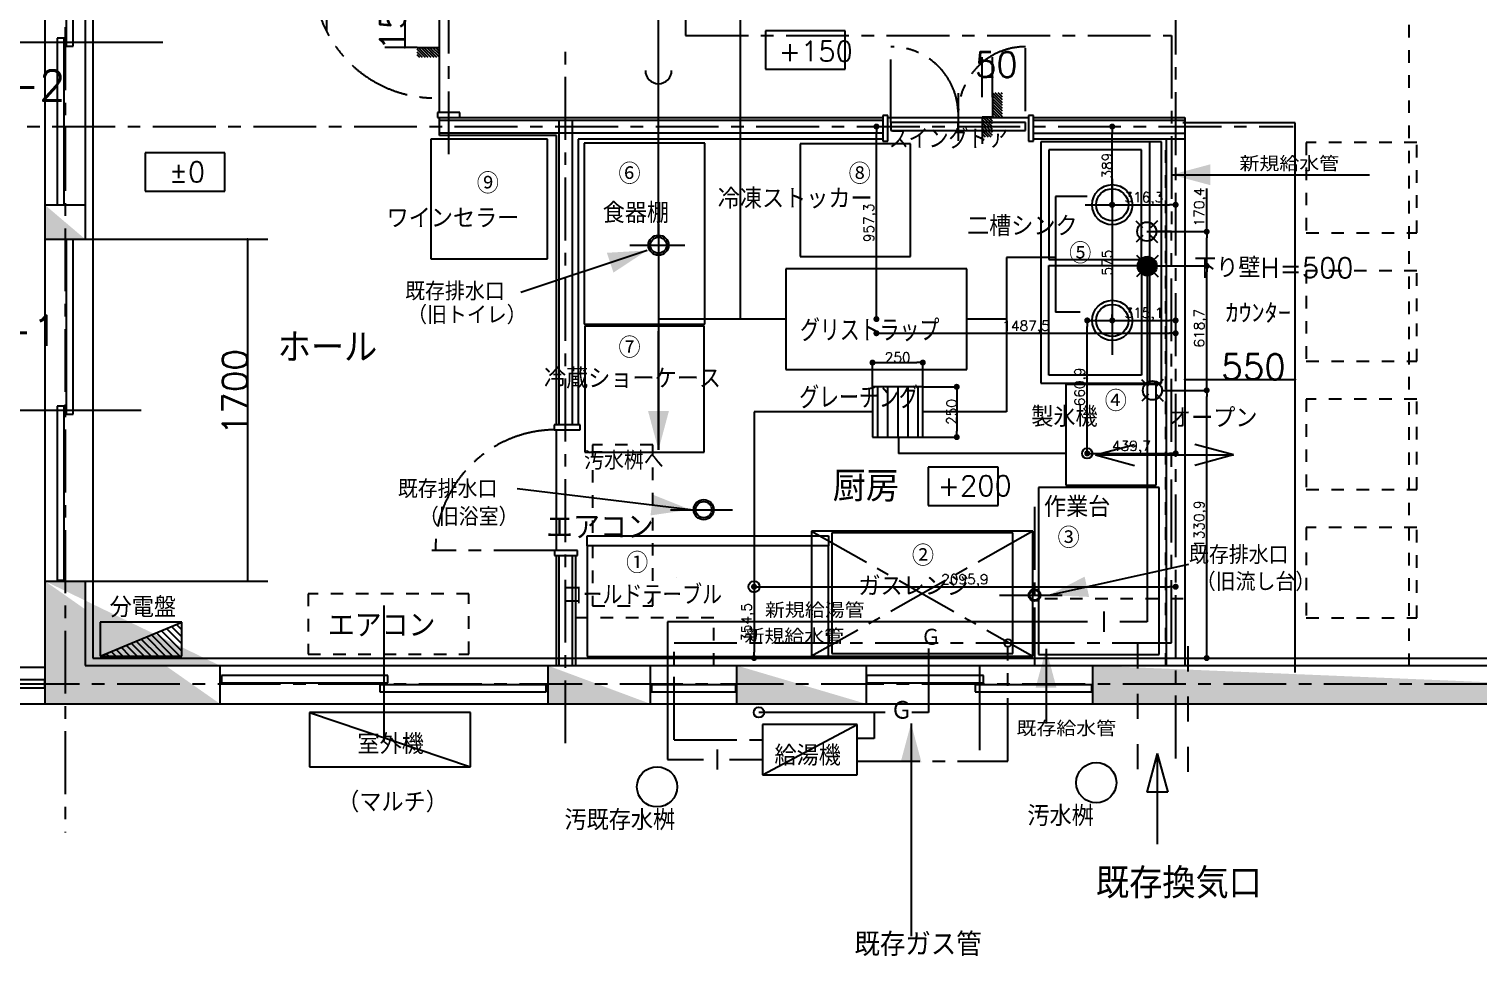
# Model space of a CAD drawing. Extents: x 0 to 28347, y -7436 to 30476.
# Drawn here: x 7279 to 14483, y 5543 to 10152 of the extents above; entities that cross this region are included whole.
import ezdxf

# ---------------------------------------------------------------- set-up
doc = ezdxf.new("R2010")
doc.units = 0
doc.header["$LTSCALE"] = 50
doc.header["$MEASUREMENT"] = 0
for name, pattern in [('CENTER1', [10, 6.25, -1.25, 1.25, -1.25]), ('DASHED1', [2.5, 1.25, -1.25]), ('DASHED2', [5, 2.5, -2.5])]:
    doc.linetypes.add(name, pattern=pattern)
doc.layers.get('0').update_dxf_attribs({"linetype": 'CONTINUOUS'})
doc.layers.get('Defpoints').update_dxf_attribs({"linetype": 'CONTINUOUS'})
doc.layers.add('_0-0_0', color=7, linetype='CONTINUOUS')
doc.layers.add('_0-1_1', color=7, linetype='CONTINUOUS')
doc.styles.get("Standard").update_dxf_attribs({"font": 'txt', "bigfont": 'bigfont.shx'})
doc.dimstyles.new('onnjuku', dxfattribs={"dimtxt": 50, "dimasz": 30, "dimexe": 1.25, "dimexo": 0.625, "dimtad": 1, "dimdec": 1, "dimtxsty": 'Standard', "dimblk": 'DOT', "dimcen": 2.5, "dimadec": 0, "dimazin": 0, "dimtfac": 1, "dimtdec": 1, "dimtmove": 0, "dimatfit": 3, "dimfxl": 300, "dimfxlon": 1, "dimarcsym": 0})

# ---------------------------------------------------------------- blocks, each defined once
blk = doc.blocks.new('_Dot')
at = {"color": 0, "linetype": 'ByBlock', "lineweight": -2}
blk.add_line((-0.5, 0), (-1, 0), dxfattribs=at)
at = {"color": 0, "linetype": 'ByBlock', "const_width": 0.5}
blk.add_lwpolyline([(-0.25, 0, 1), (0.25, 0, 1)], format="xyb", close=True, dxfattribs=at)
blk = doc.blocks.new('*D86')
at = {"color": 0, "linetype": 'Continuous', "lineweight": -2, "transparency": 16777216}
for p, q in [((12664.9, 9667.3), (12666.2, 9667.3)), ((12664.9, 9308.3), (12664.9, 9637.3)), ((12664.9, 9278.3), (12666.2, 9278.3))]:
    blk.add_line(p, q, dxfattribs=at)
at = {"layer": 'Defpoints', "color": 0, "linetype": 'Continuous', "transparency": 16777216}
for p in [(12664.9, 9667.3), (12664.9, 9667.3), (12664.9, 9278.3)]:
    blk.add_point(p, dxfattribs=at)
at = {"color": 0, "linetype": 'Continuous', "lineweight": -2, "transparency": 16777216, "xscale": 30, "yscale": 30, "zscale": 30}
for p, rotation in [((12664.9, 9667.3), 90), ((12664.9, 9278.3), 270)]:
    blk.add_blockref('_Dot', p, dxfattribs=dict(at, rotation=rotation))
at = {"color": 0, "linetype": 'Continuous', "transparency": 16777216, "insert": (12639.3, 9472.8), "char_height": 50, "attachment_point": 5, "rotation": 90}
blk.add_mtext('389', dxfattribs=at)
blk = doc.blocks.new('*D87')
at = {"color": 0, "linetype": 'Continuous', "lineweight": -2, "transparency": 16777216}
for p, q in [((12663.7, 9278.3), (12663.7, 9279.6)), ((12693.7, 9278.3), (12950, 9278.3)), ((12980, 9278.3), (12980, 9279.6))]:
    blk.add_line(p, q, dxfattribs=at)
at = {"layer": 'Defpoints', "color": 0, "linetype": 'Continuous', "transparency": 16777216}
for p in [(12663.7, 9278.3), (12980, 9278.3), (12980, 9278.3)]:
    blk.add_point(p, dxfattribs=at)
at = {"color": 0, "linetype": 'Continuous', "lineweight": -2, "transparency": 16777216, "xscale": 30, "yscale": 30, "zscale": 30, "rotation": 180}
blk.add_blockref('_Dot', (12663.7, 9278.3), dxfattribs=at)
at = {"color": 0, "linetype": 'Continuous', "lineweight": -2, "transparency": 16777216, "xscale": 30, "yscale": 30, "zscale": 30}
blk.add_blockref('_Dot', (12980, 9278.3), dxfattribs=at)
at = {"color": 0, "linetype": 'Continuous', "transparency": 16777216, "insert": (12821.9, 9308.1), "char_height": 50, "attachment_point": 5}
blk.add_mtext('316,3', dxfattribs=at)
blk = doc.blocks.new('*D88')
at = {"color": 0, "linetype": 'Continuous', "lineweight": -2, "transparency": 16777216}
for p, q in [((12664.9, 8703.3), (12664.9, 8704.6)), ((12694.9, 8703.3), (12950, 8703.3)), ((12980, 8703.3), (12980, 8704.6))]:
    blk.add_line(p, q, dxfattribs=at)
at = {"layer": 'Defpoints', "color": 0, "linetype": 'Continuous', "transparency": 16777216}
for p in [(12664.9, 8703.3), (12980, 8703.3), (12980, 8703.3)]:
    blk.add_point(p, dxfattribs=at)
at = {"color": 0, "linetype": 'Continuous', "lineweight": -2, "transparency": 16777216, "xscale": 30, "yscale": 30, "zscale": 30, "rotation": 180}
blk.add_blockref('_Dot', (12664.9, 8703.3), dxfattribs=at)
at = {"color": 0, "linetype": 'Continuous', "lineweight": -2, "transparency": 16777216, "xscale": 30, "yscale": 30, "zscale": 30}
blk.add_blockref('_Dot', (12980, 8703.3), dxfattribs=at)
at = {"color": 0, "linetype": 'Continuous', "transparency": 16777216, "insert": (12822.5, 8733.1), "char_height": 50, "attachment_point": 5}
blk.add_mtext('315,1', dxfattribs=at)
blk = doc.blocks.new('*D89')
at = {"color": 0, "linetype": 'Continuous', "lineweight": -2, "transparency": 16777216}
for p, q in [((12664.9, 9278.3), (12663.7, 9278.3)), ((12664.9, 9248.3), (12664.9, 8733.3)), ((12664.9, 8703.3), (12666.2, 8703.3))]:
    blk.add_line(p, q, dxfattribs=at)
at = {"layer": 'Defpoints', "color": 0, "linetype": 'Continuous', "transparency": 16777216}
for p in [(12664.9, 9278.3), (12664.8, 8703.3), (12664.9, 8703.3)]:
    blk.add_point(p, dxfattribs=at)
at = {"color": 0, "linetype": 'Continuous', "lineweight": -2, "transparency": 16777216, "xscale": 30, "yscale": 30, "zscale": 30}
for p, rotation in [((12664.9, 9278.3), 90), ((12664.9, 8703.3), 270)]:
    blk.add_blockref('_Dot', p, dxfattribs=dict(at, rotation=rotation))
at = {"color": 0, "linetype": 'Continuous', "transparency": 16777216, "insert": (12639.3, 8990.8), "char_height": 50, "attachment_point": 5, "rotation": 90}
blk.add_mtext('575', dxfattribs=at)
blk = doc.blocks.new('*D90')
at = {"color": 0, "linetype": 'Continuous', "lineweight": -2, "transparency": 16777216}
for p, q in [((12540.4, 8042.4), (12540.4, 8043.6)), ((12570.4, 8042.4), (12950, 8042.4)), ((12980, 8042.4), (12980, 8043.6))]:
    blk.add_line(p, q, dxfattribs=at)
at = {"layer": 'Defpoints', "color": 0, "linetype": 'Continuous', "transparency": 16777216}
for p in [(12540.4, 8042.4), (12980, 8042.4), (12980, 8042.4)]:
    blk.add_point(p, dxfattribs=at)
at = {"color": 0, "linetype": 'Continuous', "lineweight": -2, "transparency": 16777216, "xscale": 30, "yscale": 30, "zscale": 30, "rotation": 180}
blk.add_blockref('_Dot', (12540.4, 8042.4), dxfattribs=at)
at = {"color": 0, "linetype": 'Continuous', "lineweight": -2, "transparency": 16777216, "xscale": 30, "yscale": 30, "zscale": 30}
blk.add_blockref('_Dot', (12980, 8042.4), dxfattribs=at)
at = {"color": 0, "linetype": 'Continuous', "transparency": 16777216, "insert": (12760.2, 8072.2), "char_height": 50, "attachment_point": 5}
blk.add_mtext('439,7', dxfattribs=at)
blk = doc.blocks.new('*D91')
at = {"color": 0, "linetype": 'Continuous', "lineweight": -2, "transparency": 16777216}
for p, q in [((12540.4, 8703.3), (12541.6, 8703.3)), ((12540.4, 8072.4), (12540.4, 8673.3)), ((12540.4, 8042.4), (12541.6, 8042.4))]:
    blk.add_line(p, q, dxfattribs=at)
at = {"layer": 'Defpoints', "color": 0, "linetype": 'Continuous', "transparency": 16777216}
for p in [(12540.4, 8703.3), (12540.4, 8703.3), (12540.4, 8042.4)]:
    blk.add_point(p, dxfattribs=at)
at = {"color": 0, "linetype": 'Continuous', "lineweight": -2, "transparency": 16777216, "xscale": 30, "yscale": 30, "zscale": 30}
for p, rotation in [((12540.4, 8703.3), 90), ((12540.4, 8042.4), 270)]:
    blk.add_blockref('_Dot', p, dxfattribs=dict(at, rotation=rotation))
at = {"color": 0, "linetype": 'Continuous', "transparency": 16777216, "insert": (12510.6, 8372.9), "char_height": 50, "attachment_point": 5, "rotation": 90}
blk.add_mtext('660,9', dxfattribs=at)
blk = doc.blocks.new('*D92')
at = {"color": 0, "linetype": 'Continuous', "lineweight": -2, "transparency": 16777216}
for p, q in [((11473, 8373.9), (11473, 8494.9)), ((11503, 8493.7), (11693, 8493.7)), ((11723, 8373.9), (11723, 8494.9))]:
    blk.add_line(p, q, dxfattribs=at)
at = {"layer": 'Defpoints', "color": 0, "linetype": 'Continuous', "transparency": 16777216}
for p in [(11723, 8493.7), (11473, 8373.3), (11723, 8373.3)]:
    blk.add_point(p, dxfattribs=at)
at = {"color": 0, "linetype": 'Continuous', "lineweight": -2, "transparency": 16777216, "xscale": 30, "yscale": 30, "zscale": 30, "rotation": 180}
blk.add_blockref('_Dot', (11473, 8493.7), dxfattribs=at)
at = {"color": 0, "linetype": 'Continuous', "lineweight": -2, "transparency": 16777216, "xscale": 30, "yscale": 30, "zscale": 30}
blk.add_blockref('_Dot', (11723, 8493.7), dxfattribs=at)
at = {"color": 0, "linetype": 'Continuous', "transparency": 16777216, "insert": (11598, 8519.3), "char_height": 50, "attachment_point": 5}
blk.add_mtext('250', dxfattribs=at)
blk = doc.blocks.new('*D93')
at = {"color": 0, "linetype": 'Continuous', "lineweight": -2, "transparency": 16777216}
for p, q in [((11723.6, 8373.3), (11892.9, 8373.3)), ((11891.7, 8343.3), (11891.7, 8153.3)), ((11723.6, 8123.3), (11892.9, 8123.3))]:
    blk.add_line(p, q, dxfattribs=at)
at = {"layer": 'Defpoints', "color": 0, "linetype": 'Continuous', "transparency": 16777216}
for p in [(11723, 8373.3), (11723, 8123.3), (11891.7, 8123.3)]:
    blk.add_point(p, dxfattribs=at)
at = {"color": 0, "linetype": 'Continuous', "lineweight": -2, "transparency": 16777216, "xscale": 30, "yscale": 30, "zscale": 30}
for p, rotation in [((11891.7, 8373.3), 90), ((11891.7, 8123.3), 270)]:
    blk.add_blockref('_Dot', p, dxfattribs=dict(at, rotation=rotation))
at = {"color": 0, "linetype": 'Continuous', "transparency": 16777216, "insert": (11866.1, 8248.3), "char_height": 50, "attachment_point": 5, "rotation": 90}
blk.add_mtext('250', dxfattribs=at)
blk = doc.blocks.new('*D94')
at = {"color": 0, "linetype": 'Continuous', "lineweight": -2, "transparency": 16777216}
for p, q in [((10884.1, 7379.3), (10885.4, 7379.3)), ((10884.1, 7349.3), (10884.1, 7054.8)), ((10884.1, 7024.8), (10885.4, 7024.8))]:
    blk.add_line(p, q, dxfattribs=at)
at = {"layer": 'Defpoints', "color": 0, "linetype": 'Continuous', "transparency": 16777216}
for p in [(10884.1, 7379.3), (10884.1, 7024.8), (10884.1, 7024.8)]:
    blk.add_point(p, dxfattribs=at)
at = {"color": 0, "linetype": 'Continuous', "lineweight": -2, "transparency": 16777216, "xscale": 30, "yscale": 30, "zscale": 30}
for p, rotation in [((10884.1, 7379.3), 90), ((10884.1, 7024.8), 270)]:
    blk.add_blockref('_Dot', p, dxfattribs=dict(at, rotation=rotation))
at = {"color": 0, "linetype": 'Continuous', "transparency": 16777216, "insert": (10854.3, 7202), "char_height": 50, "attachment_point": 5, "rotation": 90}
blk.add_mtext('354,5', dxfattribs=at)
blk = doc.blocks.new('*D95')
at = {"color": 0, "linetype": 'Continuous', "lineweight": -2, "transparency": 16777216}
for p, q in [((10884.1, 7379.3), (10884.1, 7380.5)), ((10914.1, 7379.3), (12950, 7379.3)), ((12980, 7379.3), (12980, 7380.5))]:
    blk.add_line(p, q, dxfattribs=at)
at = {"layer": 'Defpoints', "color": 0, "linetype": 'Continuous', "transparency": 16777216}
for p in [(10884.1, 7379.3), (12980, 7379.3), (12980, 7379.3)]:
    blk.add_point(p, dxfattribs=at)
at = {"color": 0, "linetype": 'Continuous', "lineweight": -2, "transparency": 16777216, "xscale": 30, "yscale": 30, "zscale": 30, "rotation": 180}
blk.add_blockref('_Dot', (10884.1, 7379.3), dxfattribs=at)
at = {"color": 0, "linetype": 'Continuous', "lineweight": -2, "transparency": 16777216, "xscale": 30, "yscale": 30, "zscale": 30}
blk.add_blockref('_Dot', (12980, 7379.3), dxfattribs=at)
at = {"color": 0, "linetype": 'Continuous', "transparency": 16777216, "insert": (11932.1, 7409), "char_height": 50, "attachment_point": 5}
blk.add_mtext('2095,9', dxfattribs=at)
blk = doc.blocks.new('*D96')
at = {"color": 0, "linetype": 'Continuous', "lineweight": -2, "transparency": 16777216}
for p, q in [((12959.9, 8355.7), (13135.5, 8355.7)), ((13134.3, 7054.8), (13134.3, 8325.7)), ((12980.7, 7024.8), (13135.5, 7024.8))]:
    blk.add_line(p, q, dxfattribs=at)
at = {"layer": 'Defpoints', "color": 0, "linetype": 'Continuous', "transparency": 16777216}
for p in [(12959.3, 8355.7), (13134.3, 8355.7), (12980, 7024.8)]:
    blk.add_point(p, dxfattribs=at)
at = {"color": 0, "linetype": 'Continuous', "lineweight": -2, "transparency": 16777216, "xscale": 30, "yscale": 30, "zscale": 30}
for p, rotation in [((13134.3, 8355.7), 90), ((13134.3, 7024.8), 270)]:
    blk.add_blockref('_Dot', p, dxfattribs=dict(at, rotation=rotation))
at = {"color": 0, "linetype": 'Continuous', "transparency": 16777216, "insert": (13104.5, 7690.3), "char_height": 50, "attachment_point": 5, "rotation": 90}
blk.add_mtext('1330,9', dxfattribs=at)
blk = doc.blocks.new('*D97')
at = {"color": 0, "linetype": 'Continuous', "lineweight": -2, "transparency": 16777216}
for p, q in [((12840.5, 8974.4), (13135.5, 8974.4)), ((13134.3, 8385.7), (13134.3, 8944.4)), ((12959.9, 8355.7), (13135.5, 8355.7))]:
    blk.add_line(p, q, dxfattribs=at)
at = {"layer": 'Defpoints', "color": 0, "linetype": 'Continuous', "transparency": 16777216}
for p in [(12839.9, 8974.4), (13134.3, 8974.4), (12959.3, 8355.7)]:
    blk.add_point(p, dxfattribs=at)
at = {"color": 0, "linetype": 'Continuous', "lineweight": -2, "transparency": 16777216, "xscale": 30, "yscale": 30, "zscale": 30}
for p, rotation in [((13134.3, 8974.4), 90), ((13134.3, 8355.7), 270)]:
    blk.add_blockref('_Dot', p, dxfattribs=dict(at, rotation=rotation))
at = {"color": 0, "linetype": 'Continuous', "transparency": 16777216, "insert": (13104.5, 8665), "char_height": 50, "attachment_point": 5, "rotation": 90}
blk.add_mtext('618,7', dxfattribs=at)
blk = doc.blocks.new('*D98')
at = {"color": 0, "linetype": 'Continuous', "lineweight": -2, "transparency": 16777216}
for p, q in [((13134.3, 9144.8), (13134.3, 9359.4)), ((12836.9, 9144.8), (13135.5, 9144.8)), ((13134.3, 9004.4), (13134.3, 9114.8)), ((12840.5, 8974.4), (13135.5, 8974.4))]:
    blk.add_line(p, q, dxfattribs=at)
at = {"layer": 'Defpoints', "color": 0, "linetype": 'Continuous', "transparency": 16777216}
for p in [(12836.3, 9144.8), (13134.3, 9144.8), (12839.9, 8974.4)]:
    blk.add_point(p, dxfattribs=at)
at = {"color": 0, "linetype": 'Continuous', "lineweight": -2, "transparency": 16777216, "xscale": 30, "yscale": 30, "zscale": 30}
for p, rotation in [((13134.3, 9144.8), 90), ((13134.3, 8974.4), 270)]:
    blk.add_blockref('_Dot', p, dxfattribs=dict(at, rotation=rotation))
at = {"color": 0, "linetype": 'Continuous', "transparency": 16777216, "insert": (13104.5, 9267.1), "char_height": 50, "attachment_point": 5, "rotation": 90}
blk.add_mtext('170,4', dxfattribs=at)
blk = doc.blocks.new('*D100')
at = {"color": 0, "linetype": 'Continuous', "lineweight": -2, "transparency": 16777216}
for p, q in [((11492.5, 9667.3), (11493.8, 9667.3)), ((11492.5, 8740), (11492.5, 9637.3)), ((11492.5, 8710), (11493.8, 8710))]:
    blk.add_line(p, q, dxfattribs=at)
at = {"layer": 'Defpoints', "color": 0, "linetype": 'Continuous', "transparency": 16777216}
for p in [(11492.5, 9667.3), (11492.5, 9667.3), (11492.5, 8710)]:
    blk.add_point(p, dxfattribs=at)
at = {"color": 0, "linetype": 'Continuous', "lineweight": -2, "transparency": 16777216, "xscale": 30, "yscale": 30, "zscale": 30}
for p, rotation in [((11492.5, 9667.3), 90), ((11492.5, 8710), 270)]:
    blk.add_blockref('_Dot', p, dxfattribs=dict(at, rotation=rotation))
at = {"color": 0, "linetype": 'Continuous', "transparency": 16777216, "insert": (11462.7, 9188.6), "char_height": 50, "attachment_point": 5, "rotation": 90}
blk.add_mtext('957,3', dxfattribs=at)
blk = doc.blocks.new('*D101')
at = {"color": 0, "linetype": 'Continuous', "lineweight": -2, "transparency": 16777216}
for p, q in [((11492.5, 8639.5), (11492.5, 8641)), ((11522.5, 8639.7), (12950, 8639.7)), ((12980, 8639.7), (12980, 8641))]:
    blk.add_line(p, q, dxfattribs=at)
at = {"layer": 'Defpoints', "color": 0, "linetype": 'Continuous', "transparency": 16777216}
for p in [(11492.5, 8638.8), (12980, 8639.7), (12980, 8639.7)]:
    blk.add_point(p, dxfattribs=at)
at = {"color": 0, "linetype": 'Continuous', "lineweight": -2, "transparency": 16777216, "xscale": 30, "yscale": 30, "zscale": 30, "rotation": 180}
blk.add_blockref('_Dot', (11492.5, 8639.7), dxfattribs=at)
at = {"color": 0, "linetype": 'Continuous', "lineweight": -2, "transparency": 16777216, "xscale": 30, "yscale": 30, "zscale": 30}
blk.add_blockref('_Dot', (12980, 8639.7), dxfattribs=at)
at = {"color": 0, "linetype": 'Continuous', "transparency": 16777216, "insert": (12236.3, 8669.5), "char_height": 50, "attachment_point": 5}
blk.add_mtext('1487,5', dxfattribs=at)

msp = doc.modelspace()

# ---------------------------------------------------------------- linework, layer by layer
at = {"layer": '_0-0_0', "color": 9, "linetype": 'DASHED1'}
for p, q in [((14138.92, 11297.3), (14138.92, 6987.3)), ((12931.03, 6987.3), (12931.03, 9604.8)), ((14179.38, 9588.18), (13629.38, 9588.18)), ((13629.38, 9588.18), (13629.38, 9138.18)), ((14179.38, 9138.18), (14179.38, 9588.18)), ((13629.38, 9138.18), (14179.38, 9138.18)), ((14179.38, 8950.18), (13629.38, 8950.18)), ((13629.38, 8950.18), (13629.38, 8500.18)), ((14179.38, 8500.18), (14179.38, 8950.18)), ((13629.38, 8500.18), (14179.38, 8500.18)), ((14179.38, 8312.19), (13629.38, 8312.19)), ((13629.38, 8312.19), (13629.38, 7862.19)), ((14179.38, 7862.19), (14179.38, 8312.19)), ((13629.38, 7862.19), (14179.38, 7862.19)), ((14179.38, 7674.19), (13629.38, 7674.19)), ((13629.38, 7674.19), (13629.38, 7224.19)), ((14179.38, 7224.19), (14179.38, 7674.19)), ((13017.61, 7319.59), (12330.22, 7319.59)), ((10683.91, 7224.8), (9996.53, 7224.8)), ((10683.91, 6987.3), (10683.91, 7224.8)), ((13629.38, 7224.19), (14179.38, 7224.19))]:
    msp.add_line(p, q, dxfattribs=at)
at = {"layer": '_0-0_0', "color": 9, "linetype": 'Continuous'}
for p, q in [((10817.24, 8709.95), (10817.24, 10946.8)), ((9320.05, 9737.3), (9320.05, 10437.3)), ((10409.01, 9127.3), (10409.01, 10308.06)), ((9148.45, 10210.99), (9148.45, 10060.99)), ((11337.03, 10143.66), (10940.85, 10143.66)), ((10940.85, 10143.66), (10940.85, 9953.1)), ((11337.03, 9953.1), (11337.03, 10143.66)), ((9210.05, 10060.99), (9048.45, 10060.99)), ((9209.7, 10060.99), (9320.05, 10060.99)), ((9250.6, 10010.99), (9209.7, 10051.89)), ((9236.46, 10010.99), (9209.7, 10037.75)), ((9222.31, 10010.99), (9209.7, 10023.6)), ((9264.74, 10010.99), (9214.74, 10060.99)), ((9278.88, 10010.99), (9228.88, 10060.99)), ((9293.02, 10010.99), (9243.02, 10060.99)), ((9307.17, 10010.99), (9257.17, 10060.99)), ((9320.05, 10012.25), (9271.31, 10060.99)), ((9320.05, 10026.39), (9285.45, 10060.99)), ((9320.05, 10040.54), (9299.59, 10060.99)), ((9320.05, 10054.68), (9313.74, 10060.99)), ((10940.85, 9953.1), (11337.03, 9953.1)), ((13575.03, 9685.96), (13015.09, 9685.96)), ((13575.03, 6952.3), (13575.03, 9685.96)), ((9858.01, 9604.74), (9278.01, 9604.74)), ((9278.01, 9604.74), (9278.01, 9009.74)), ((9858.01, 9009.74), (9858.01, 9604.74)), ((10638.82, 9584.63), (10038.82, 9584.63)), ((10038.82, 9584.63), (10038.82, 8684.63)), ((10638.82, 8684.63), (10638.82, 9584.63)), ((12909.94, 9590.82), (12309.94, 9590.82)), ((12309.94, 9590.82), (12309.94, 8390.82)), ((12849.94, 9590.82), (12849.94, 8390.82)), ((12909.94, 8390.82), (12909.94, 9590.82)), ((8252.56, 9536.86), (7856.39, 9536.86)), ((7856.39, 9536.86), (7856.39, 9346.3)), ((8252.56, 9346.3), (8252.56, 9536.86)), ((11662.17, 9581.16), (11113.17, 9581.16)), ((11113.17, 9581.16), (11113.17, 9021.16)), ((11662.17, 9021.16), (11662.17, 9581.16)), ((12809.94, 9550.82), (12349.94, 9550.82)), ((12349.94, 9550.82), (12349.94, 9005.82)), ((12809.94, 9005.82), (12809.94, 9550.82)), ((12959.29, 9427.65), (12959.29, 9427.65)), ((12959.29, 9427.65), (13943.95, 9427.65)), ((7856.39, 9346.3), (8252.56, 9346.3)), ((12539.58, 9319.01), (12383.08, 9319.01)), ((12383.08, 9319.01), (12383.08, 8744.01)), ((10409.01, 9183.93), (10409.01, 8952.3)), ((12817.13, 9163.99), (12783.77, 9197.34)), ((12889.85, 9198.33), (12855.51, 9163.99)), ((7359.01, 9107.3), (7559.01, 9107.3)), ((10266.41, 9077.3), (10539.88, 9077.3)), ((12817.13, 9125.61), (12783.2, 9091.68)), ((12891.87, 9089.25), (12855.51, 9125.61)), ((9278.01, 9009.74), (9858.01, 9009.74)), ((10352.31, 9051.41), (9725.23, 8842.77)), ((10352.31, 9051.41), (10352.31, 9051.41)), ((10409.01, 9027.3), (10409.01, 8059.49)), ((11113.17, 9021.16), (11662.17, 9021.16)), ((12383.08, 9015.43), (12139.02, 9015.43)), ((12139.02, 9015.43), (12139.02, 8248.32)), ((12349.94, 9005.82), (12809.94, 9005.82)), ((12819.65, 8992.56), (12786.29, 9025.91)), ((12873.28, 8940.97), (12806.44, 9007.81)), ((12876.52, 8944.8), (12810.27, 9011.05)), ((12879.37, 8949.01), (12814.49, 9013.9)), ((12881.81, 8953.64), (12819.12, 9016.34)), ((12883.8, 8958.73), (12824.2, 9018.33)), ((12885.26, 8964.34), (12829.82, 9019.78)), ((12886.04, 8970.63), (12836.1, 9020.57)), ((12885.91, 8977.83), (12843.3, 9020.44)), ((12884.24, 8986.57), (12852.04, 9018.77)), ((12892.37, 9026.89), (12858.03, 8992.56)), ((12877.96, 8999.92), (12865.39, 9012.49)), ((11942.53, 8959.95), (11042.53, 8959.95)), ((11042.53, 8959.95), (11042.53, 8459.95)), ((11942.53, 8459.95), (11942.53, 8959.95)), ((12349.94, 8975.82), (12809.94, 8975.82)), ((12349.94, 8430.82), (12349.94, 8975.82)), ((12819.65, 8954.18), (12785.72, 8920.25)), ((12838.66, 8926.08), (12791.55, 8973.19)), ((12845.29, 8926.52), (12792, 8979.82)), ((12830.93, 8926.75), (12792.22, 8965.45)), ((12851.17, 8927.72), (12793.19, 8985.7)), ((12856.47, 8929.49), (12794.96, 8991)), ((12821.05, 8929.56), (12795.03, 8955.58)), ((12861.28, 8931.75), (12797.22, 8995.81)), ((12865.67, 8934.43), (12799.9, 9000.2)), ((12869.66, 8937.51), (12802.98, 9004.19)), ((12809.94, 8975.82), (12809.94, 8430.82)), ((12894.39, 8917.82), (12858.03, 8954.18)), ((12838.84, 8926.08), (12838.84, 7205.63)), ((12504.59, 8744.01), (12383.08, 8744.01)), ((10038.82, 8684.63), (10638.82, 8684.63)), ((10635.32, 8674.92), (10042.32, 8674.92)), ((10042.32, 8674.92), (10042.32, 8048.92)), ((11042.53, 8709.95), (10409.01, 8709.95)), ((10409.01, 8059.49), (10409.01, 8649.58)), ((10635.32, 8048.92), (10635.32, 8674.92)), ((12139.02, 8709.95), (11942.53, 8709.95)), ((11042.53, 8459.95), (11942.53, 8459.95)), ((12809.94, 8430.82), (12349.94, 8430.82)), ((11723.01, 8373.32), (11473.01, 8373.32)), ((11473.01, 8373.32), (11473.01, 8123.32)), ((11500, 8123.32), (11500, 8373.32)), ((11550, 8123.32), (11550, 8373.32)), ((11600, 8123.32), (11600, 8373.32)), ((11650, 8123.32), (11650, 8373.32)), ((11700, 8123.32), (11700, 8373.32)), ((11723.01, 8123.32), (11723.01, 8373.32)), ((12309.94, 8390.82), (12909.94, 8390.82)), ((12883.49, 8384.92), (12433.49, 8384.92)), ((12433.49, 8384.92), (12433.49, 7884.92)), ((12845.11, 8374.9), (12811.76, 8408.26)), ((12917.83, 8409.24), (12883.49, 8374.9)), ((12883.49, 7884.92), (12883.49, 8384.92)), ((13025.03, 8410.29), (13575.03, 8410.29)), ((12845.11, 8336.52), (12811.19, 8302.6)), ((12919.85, 8300.16), (12883.49, 8336.52)), ((12911.59, 8355.71), (12959.29, 8355.71)), ((10884.12, 8248.32), (10884.12, 7379.25)), ((11473.01, 8248.32), (10884.12, 8248.32)), ((12139.02, 8248.32), (11723.01, 8248.32)), ((11473.01, 8123.32), (11723.01, 8123.32)), ((11601.49, 8123.32), (11601.49, 8041.52)), ((12582.09, 8034.58), (12775.27, 8086.34)), ((13268.3, 8034.58), (13075.12, 8086.34)), ((10042.32, 8048.92), (10635.32, 8048.92)), ((10409.01, 8059.49), (10409.01, 8059.49)), ((12428.89, 8041.52), (11601.49, 8041.52)), ((12582.09, 8034.58), (12775.27, 7982.82)), ((12582.09, 8034.58), (12582.09, 8034.58)), ((12582.09, 8034.58), (13268.3, 8034.58)), ((13268.3, 8034.58), (13075.12, 7982.82)), ((13268.3, 8034.58), (13268.3, 8034.58)), ((12097.94, 7974.64), (11748.97, 7974.64)), ((11748.97, 7974.64), (11748.97, 7784.07)), ((12097.94, 7784.07), (12097.94, 7974.64)), ((10567.49, 7762.49), (9706.58, 7865.42)), ((12898.88, 7872.92), (12298.88, 7872.92)), ((12298.88, 7872.92), (12298.88, 7042.92)), ((12433.49, 7884.92), (12883.49, 7884.92)), ((12898.88, 7042.92), (12898.88, 7872.92)), ((11748.97, 7784.07), (12097.94, 7784.07)), ((10469.34, 7762.49), (10777.44, 7762.49)), ((10567.49, 7762.49), (10567.49, 7762.49)), ((12270.41, 7656.34), (11170.41, 7656.34)), ((11170.41, 7656.34), (11170.41, 7033.51)), ((12170.41, 7647.3), (11270.41, 7647.3)), ((11270.41, 7647.3), (11270.41, 7047.3)), ((12170.41, 7047.3), (12170.41, 7647.3)), ((12270.41, 7033.51), (12270.41, 7656.34)), ((10054.79, 7582.77), (10054.79, 7632.77)), ((10054.79, 7632.77), (11254.79, 7632.77)), ((11254.79, 7582.77), (10054.79, 7582.77)), ((10054.79, 7582.77), (10054.79, 7032.77)), ((11254.79, 7632.77), (11254.79, 7582.77)), ((11254.79, 7032.77), (11254.79, 7582.77)), ((10500, 7425), (10500, 7425)), ((10500, 7425), (10500, 7425)), ((10500, 7425), (10500, 7425)), ((10500, 7425), (10500, 7425)), ((10500, 7425), (10500, 7425)), ((10500, 7425), (10500, 7425)), ((12350.14, 7337.3), (13046.24, 7492.09)), ((12350.14, 7337.3), (12350.14, 7337.3)), ((12542.41, 7205.63), (10454.05, 7205.63)), ((10454.05, 7205.63), (10454.05, 6520.8)), ((12838.84, 7205.63), (12703.4, 7205.63)), ((8039.13, 7202.67), (7632.69, 7202.67)), ((7632.69, 7202.67), (7632.69, 7034.8)), ((7632.69, 7034.8), (8039.13, 7202.67)), ((7993.37, 7034.8), (7887.94, 7140.23)), ((8028.72, 7034.8), (7912.96, 7150.56)), ((8039.13, 7059.75), (7937.98, 7160.89)), ((8039.13, 7095.1), (7963, 7171.23)), ((8039.13, 7130.46), (7988.02, 7181.56)), ((8039.13, 7165.81), (8013.04, 7191.9)), ((8039.13, 7201.17), (8038.06, 7202.23)), ((8039.13, 7034.8), (8039.13, 7202.67)), ((7745.88, 7034.8), (7712.79, 7067.88)), ((7781.23, 7034.8), (7737.81, 7078.22)), ((7816.59, 7034.8), (7762.83, 7088.55)), ((7851.94, 7034.8), (7787.86, 7098.89)), ((7887.3, 7034.8), (7812.88, 7109.22)), ((7922.65, 7034.8), (7837.9, 7119.56)), ((7958.01, 7034.8), (7862.92, 7129.89)), ((11751.87, 7072), (11751.87, 6754.48)), ((12335.75, 7070.93), (12335.75, 7070.93)), ((12335.75, 7070.93), (12335.75, 6699.27)), ((7632.69, 7034.8), (8039.13, 7034.8)), ((7639.81, 7034.8), (7637.73, 7036.88)), ((7675.17, 7034.8), (7662.75, 7047.21)), ((7710.52, 7034.8), (7687.77, 7057.55)), ((10054.79, 7032.77), (11254.79, 7032.77)), ((11170.41, 7033.51), (12270.41, 7033.51)), ((11270.41, 7047.3), (12170.41, 7047.3)), ((12298.88, 7042.92), (12898.88, 7042.92)), ((9859.01, 6987.3), (9859.01, 6797.3)), ((10369.01, 6797.3), (10369.01, 6987.3)), ((10799.01, 6797.3), (10799.01, 6987.3)), ((11441.63, 6987.3), (11441.63, 6797.3)), ((12566.63, 6987.3), (12566.63, 6797.3)), ((8674.37, 6754.08), (8674.37, 6484.08)), ((9473.91, 6754.08), (8674.37, 6754.08)), ((8674.37, 6754.08), (9473.91, 6484.08)), ((9473.91, 6484.08), (9473.91, 6754.08)), ((11536.09, 6754.48), (10908.37, 6754.48)), ((11480.89, 6754.48), (11480.89, 6625.09)), ((11664.71, 6699.76), (11664.71, 6699.76)), ((11664.71, 6699.76), (11664.71, 5641.52)), ((11751.87, 6754.48), (11667.93, 6754.48)), ((10926.34, 6443.99), (11396.34, 6693.99)), ((11396.34, 6693.99), (10926.34, 6693.99)), ((10926.34, 6693.99), (10926.34, 6443.99)), ((11396.34, 6443.99), (11396.34, 6693.99)), ((11480.89, 6625.09), (11396.34, 6625.09)), ((8674.37, 6484.08), (9473.91, 6484.08)), ((10454.05, 6520.8), (10632.2, 6520.8)), ((10762.23, 6520.8), (10926.34, 6520.8)), ((12889.02, 6550.65), (12837.25, 6357.47)), ((12889.02, 6550.65), (12940.78, 6357.47)), ((12889.02, 6550.65), (12889.02, 6550.65)), ((12889.02, 6550.65), (12889.02, 6099.69)), ((10926.34, 6443.99), (11396.34, 6443.99)), ((12940.78, 6357.47), (12837.25, 6357.47))]:
    msp.add_line(p, q, dxfattribs=at)
at = {"layer": '_0-0_0', "color": 9, "linetype": 'CENTER1'}
for p, q in [((10543.34, 10790.67), (10543.34, 10120.01)), ((10543.34, 10120.01), (12959.29, 10120.01)), ((12959.29, 10120.01), (12959.29, 9144.8)), ((12664.94, 9406.69), (12664.94, 9107.78)), ((12529.95, 9278.32), (12799.73, 9278.32)), ((12959.29, 9144.8), (12883.6, 9144.8)), ((12959.29, 7099.99), (12959.29, 9144.8)), ((12664.94, 8831.69), (12664.94, 8532.78)), ((12529.95, 8703.32), (12799.73, 8703.32)), ((12279.01, 7776.2), (12279.01, 6987.3)), ((11170.41, 7656.34), (12270.41, 7033.51)), ((12270.41, 7656.34), (11170.41, 7033.51)), ((12104.21, 7337.3), (12463.31, 7337.3)), ((10486.47, 6618.39), (10486.47, 7099.99)), ((10486.47, 7099.99), (12165.17, 7099.99)), ((12146.28, 6512.15), (12146.28, 7081.1)), ((12165.17, 7099.99), (12959.29, 7099.99)), ((10486.47, 6618.39), (10926.34, 6618.39)), ((11396.34, 6512.15), (12146.28, 6512.15))]:
    msp.add_line(p, q, dxfattribs=at)
at = {"layer": '_0-0_0', "color": 9, "linetype": 'DASHED2'}
for p, q in [((12791.13, 7097.24), (12791.13, 6415.86)), ((13041.13, 7083.7), (13041.13, 6384.28))]:
    msp.add_line(p, q, dxfattribs=at)
at = {"layer": '_0-0_0', "color": 9, "linetype": 'Continuous'}
for centre, radius in [((12664.94, 9278.32), 100), ((12664.94, 9278.32), 80), ((12836.32, 9144.8), 47.28), ((10409.01, 9077.3), 50), ((10409.01, 9077.3), 40), ((12838.84, 8973.37), 47.28), ((12664.94, 8703.32), 100), ((12664.94, 8703.32), 80), ((12864.3, 8355.71), 47.28), ((12540.37, 8042.39), 25.6), ((10633.92, 7762.49), 50), ((10633.92, 7762.49), 40), ((10884.12, 7379.25), 27.86), ((12279.01, 7337.3), 30), ((12279.01, 7337.3), 25), ((12146.28, 7099.99), 18.89), ((10908.37, 6754.48), 25.79), ((10402.01, 6384.34), 100), ((12585.22, 6405.16), 100)]:
    msp.add_circle(centre, radius, dxfattribs=at)
msp.add_arc((10409.01, 9945.59), 65.28, 180, 0, dxfattribs=at)
at = {"layer": '_0-0_0', "color": 9}
for p in [(9148.45, 10060.99), (13025.03, 8410.29), (13575.03, 8410.29)]:
    msp.add_point(p, dxfattribs=at)
at = {"layer": '_0-0_0', "color": 250, "linetype": 'Continuous'}
for points in [[(12959.29, 9427.65), (13152.47, 9479.41), (13152.47, 9375.89)], [(10152.67, 9039.54), (10352.31, 9051.41), (10185.35, 8941.31)], [(10357.25, 8252.68), (10460.77, 8252.68), (10409.01, 8059.49)], [(10369.52, 7734.03), (10567.49, 7762.49), (10381.81, 7836.82)], [(12350.14, 7337.3), (12527.48, 7429.76), (12549.95, 7328.7)], [(12283.99, 6877.75), (12335.75, 7070.93), (12387.52, 6877.75)], [(11612.94, 6506.57), (11664.71, 6699.76), (11716.47, 6506.57)]]:
    msp.add_solid(points, dxfattribs=at)
at = {"layer": '_0-1_1', "color": 9, "linetype": 'CENTER1'}
for p, q in [((8759.01, 12391.14), (8759.01, 10141.99)), ((7459.01, 11660.69), (7459.01, 6157.87)), ((9365.98, 9529.7), (9365.98, 10646.79)), ((12980.03, 10338.13), (12980.03, 6472.65)), ((9947.03, 6601.54), (9947.03, 10091.55)), ((12234.03, 9743.76), (12234.03, 10114.07)), ((11564.03, 9687.3), (11564.03, 10052.53)), ((11899.03, 9832.64), (11899.55, 9596.58)), ((6395.24, 9667.3), (13564.15, 9667.3)), ((9902.53, 7559.72), (9281.94, 7559.72)), ((4217.51, 6897.3), (19505.43, 6897.3))]:
    msp.add_line(p, q, dxfattribs=at)
at = {"layer": '_0-1_1', "color": 9, "linetype": 'Continuous'}
for p, q in [((7359.01, 11497.3), (7359.01, 9107.3)), ((7559.01, 11307.3), (7559.01, 9107.3)), ((7596.51, 11269.8), (7596.51, 7024.8)), ((7464.01, 10897.3), (7464.01, 10067.3)), ((7499.01, 10067.3), (7499.01, 10897.3)), ((7007.67, 10087.3), (7944.06, 10087.3)), ((7454.01, 10107.3), (7419.01, 10107.3)), ((7419.01, 10107.3), (7419.01, 9277.3)), ((7454.01, 9277.3), (7454.01, 10107.3)), ((7464.01, 10067.3), (7499.01, 10067.3)), ((12018.86, 9814.13), (12018.86, 10012.68)), ((12068.86, 9814.13), (12068.86, 10012.68)), ((12068.86, 9912.68), (12018.86, 9912.68)), ((12068.86, 9835.16), (12068.86, 9713.53)), ((12118.86, 9771.54), (12068.86, 9821.54)), ((12118.86, 9757.4), (12068.86, 9807.4)), ((12118.86, 9785.68), (12069.38, 9835.16)), ((12118.86, 9799.83), (12083.52, 9835.16)), ((12118.86, 9813.97), (12097.66, 9835.16)), ((12118.86, 9828.11), (12111.81, 9835.16)), ((9421.91, 9737.3), (9310.05, 9737.3)), ((9310.05, 9737.3), (9310.05, 9712.3)), ((9421.91, 9712.3), (9421.91, 9737.3)), ((12118.86, 9743.26), (12068.86, 9793.26)), ((12118.86, 9729.12), (12068.86, 9779.12)), ((12118.86, 9714.97), (12068.86, 9764.97)), ((12106.16, 9713.53), (12068.86, 9750.83)), ((12092.02, 9713.53), (12068.86, 9736.69)), ((9310.05, 9712.3), (9421.91, 9712.3)), ((9320.05, 9712.3), (11524.03, 9712.3)), ((9320.05, 9622.3), (9320.05, 9712.3)), ((9320.05, 9699.8), (11524.03, 9699.8)), ((9914.53, 8184.72), (9914.53, 9696.8)), ((9979.53, 9696.8), (9979.53, 8184.72)), ((11549.03, 9722.3), (11524.03, 9722.3)), ((11524.03, 9722.3), (11524.03, 9594.8)), ((11549.03, 9594.8), (11549.03, 9722.3)), ((11549.03, 9712.3), (12249.03, 9712.3)), ((11899.03, 9687.3), (11564.03, 9687.3)), ((11564.03, 9687.3), (11564.03, 9647.3)), ((11899.03, 9647.3), (11899.03, 9687.3)), ((12234.03, 9687.3), (11899.03, 9687.3)), ((11899.03, 9687.3), (11899.03, 9647.3)), ((12068.86, 9713.53), (12018.86, 9713.53)), ((12018.86, 9713.53), (12018.86, 9581.77)), ((12068.86, 9651.84), (12018.86, 9701.84)), ((12068.86, 9637.69), (12018.86, 9687.69)), ((12068.86, 9623.55), (12018.86, 9673.55)), ((12063.13, 9615.13), (12018.86, 9659.41)), ((12068.86, 9665.98), (12021.31, 9713.53)), ((12068.86, 9680.12), (12035.45, 9713.53)), ((12068.86, 9694.26), (12049.59, 9713.53)), ((12068.86, 9708.4), (12063.73, 9713.53)), ((12077.88, 9713.53), (12068.86, 9722.55)), ((12234.03, 9647.3), (12234.03, 9687.3)), ((12274.03, 9722.3), (12249.03, 9722.3)), ((12249.03, 9722.3), (12249.03, 9594.8)), ((12274.03, 9594.8), (12274.03, 9722.3)), ((12274.03, 9712.3), (13025.03, 9712.3)), ((12274.03, 9699.8), (13025.03, 9699.8)), ((13025.03, 9712.3), (13025.03, 6987.3)), ((11524.03, 9634.8), (9320.05, 9634.8)), ((9902.53, 9622.3), (9320.05, 9622.3)), ((9902.53, 8184.72), (9902.53, 9622.3)), ((11524.03, 9604.8), (10009.53, 9604.8)), ((10009.53, 9604.8), (10009.53, 8184.72)), ((11524.03, 9594.8), (11549.03, 9594.8)), ((11564.03, 9647.3), (11899.03, 9647.3)), ((11899.03, 9647.3), (12234.03, 9647.3)), ((12048.99, 9615.13), (12018.86, 9645.27)), ((12034.85, 9615.13), (12018.86, 9631.13)), ((12020.71, 9615.13), (12018.86, 9616.98)), ((12249.03, 9594.8), (12274.03, 9594.8)), ((12274.03, 9634.8), (13025.03, 9634.8)), ((13025.03, 9604.8), (12274.03, 9604.8)), ((12935.03, 6987.3), (12935.03, 9604.8)), ((7359.01, 9277.3), (7559.01, 9277.3)), ((7419.01, 9277.3), (7454.01, 9277.3)), ((7359.01, 9107.3), (7359.01, 7407.3)), ((7499.01, 9104.98), (7464.01, 9104.98)), ((7464.01, 9104.98), (7464.01, 8237.3)), ((7499.01, 8237.3), (7499.01, 9104.98)), ((7559.01, 9107.3), (8466.23, 9107.3)), ((8366.23, 9107.3), (8366.23, 7407.3)), ((7054.7, 8257.3), (7836.64, 8257.3)), ((7454.01, 8277.3), (7419.01, 8277.3)), ((7419.01, 8277.3), (7419.01, 7411.92)), ((7454.01, 7411.92), (7454.01, 8277.3)), ((7464.01, 8237.3), (7499.01, 8237.3)), ((10019.53, 8184.72), (9890.03, 8184.72)), ((9890.03, 8184.72), (9890.03, 8159.72)), ((9890.03, 8159.72), (10019.53, 8159.72)), ((9902.53, 7559.72), (9902.53, 8159.72)), ((10019.53, 8159.72), (10019.53, 8184.72)), ((10006.53, 7559.72), (9892.53, 7559.72)), ((9892.53, 7559.72), (9892.53, 7534.72)), ((9892.53, 7534.72), (10006.53, 7534.72)), ((9902.53, 6987.3), (9902.53, 7534.72)), ((9914.53, 6987.3), (9914.53, 7534.72)), ((9979.53, 7534.72), (9979.53, 6987.3)), ((9996.53, 7534.72), (9996.53, 6987.3)), ((10006.53, 7534.72), (10006.53, 7559.72)), ((7359.01, 7407.3), (7359.01, 6797.3)), ((7359.01, 7407.3), (7559.01, 7407.3)), ((7419.01, 7411.92), (7454.01, 7411.92)), ((7559.01, 7407.3), (8466.23, 7407.3)), ((7559.01, 7407.3), (7559.01, 6987.3)), ((9044.01, 7286.34), (9044.01, 6613.7)), ((7596.51, 7024.8), (16861.51, 7024.8)), ((7359.01, 6977.3), (4594.03, 6977.3)), ((7359.01, 6917.3), (4708.29, 6917.3)), ((7359.01, 6877.3), (7359.01, 6917.3)), ((7559.01, 6987.3), (16899.01, 6987.3)), ((8229.01, 6987.3), (8229.01, 6797.3)), ((9064.01, 6937.3), (8235.77, 6937.3)), ((8235.77, 6937.3), (8235.77, 6902.3)), ((9064.01, 6902.3), (9064.01, 6937.3)), ((12024.13, 6937.3), (11443.82, 6937.3)), ((11443.82, 6937.3), (11443.82, 6902.3)), ((12004.13, 6987.3), (12004.13, 6567.58)), ((12024.13, 6902.3), (12024.13, 6937.3)), ((4708.29, 6877.3), (7359.01, 6877.3)), ((8235.77, 6902.3), (9064.01, 6902.3)), ((9850.46, 6892.3), (9024.01, 6892.3)), ((9024.01, 6892.3), (9024.01, 6857.3)), ((9024.01, 6857.3), (9850.46, 6857.3)), ((9850.46, 6857.3), (9850.46, 6892.3)), ((10794.05, 6892.3), (10374.78, 6892.3)), ((10374.78, 6892.3), (10374.78, 6857.3)), ((10374.78, 6857.3), (10794.05, 6857.3)), ((10794.05, 6857.3), (10794.05, 6892.3)), ((11443.82, 6902.3), (12024.13, 6902.3)), ((12562.65, 6892.3), (11984.13, 6892.3)), ((11984.13, 6892.3), (11984.13, 6857.3)), ((11984.13, 6857.3), (12562.65, 6857.3)), ((12562.65, 6857.3), (12562.65, 6892.3)), ((4594.03, 6797.3), (7359.01, 6797.3)), ((7359.01, 6797.3), (17108.27, 6797.3))]:
    msp.add_line(p, q, dxfattribs=at)
at = {"layer": '_0-1_1', "color": 9, "linetype": 'DASHED1'}
for p, q in [((10380.58, 8084.32), (10080.58, 8084.32)), ((10080.58, 8084.32), (10080.58, 7284.32)), ((10380.58, 7284.32), (10380.58, 8084.32)), ((9466.77, 7344.8), (8666.77, 7344.8)), ((8666.77, 7344.8), (8666.77, 7044.8)), ((9466.77, 7044.8), (9466.77, 7344.8)), ((10080.58, 7284.32), (10380.58, 7284.32)), ((8666.77, 7044.8), (9466.77, 7044.8))]:
    msp.add_line(p, q, dxfattribs=at)
at = {"layer": '_0-1_1', "color": 9, "linetype": 'CENTER1'}
for centre, radius, start, end in [((9300.05, 10417.3), 608, 180, 270.961417), ((11564.03, 9729.3), 335, 1.747424, 90), ((12234.03, 9729.3), 334.77, 90, 176.719902), ((9900.03, 7559.72), 600.08, 90.954841, 180)]:
    msp.add_arc(centre, radius, start, end, dxfattribs=at)
at = {"layer": '_0-1_1', "color": 9}
for p in [(12018.86, 9912.68), (12068.86, 9912.68), (8366.23, 9107.3), (8366.23, 7407.3)]:
    msp.add_point(p, dxfattribs=at)
at = {"layer": '_0-1_1', "color": 252, "linetype": 'Continuous'}
for points in [[(7359.01, 9277.3), (7559.01, 9107.3), (7359.01, 9107.3)], [(7359.01, 7407.3), (8229.01, 6797.3), (7359.01, 6797.3)], [(7359.01, 7407.3), (8229.01, 6987.3), (7559.01, 7407.3), (7559.01, 6987.3)], [(9859.01, 6987.3), (10369.01, 6797.3), (9859.01, 6797.3)], [(10799.01, 6987.3), (11441.63, 6797.3), (10799.01, 6797.3)], [(12566.63, 6987.3), (17099.01, 6797.3), (12566.63, 6797.3)]]:
    msp.add_solid(points, dxfattribs=at)

# ---------------------------------------------------------------- texts
at = {"color": 1, "linetype": 'Continuous'}
for s, p in [('既存排水口', (9149.41, 8802.56)), ('（旧トイレ）', (9159.53, 8685.24)), ('既存排水口', (9113.18, 7819.94)), ('（旧浴室）', (9218.01, 7681.92))]:
    msp.add_text(s, height=90, dxfattribs=at).set_placement(p)
at = {"layer": '_0-0_0', "color": 9}
msp.add_text('150', height=125, rotation=90, dxfattribs=at).set_placement((9148.45, 10042.24))
for s, height, p in [('+150', 100, (11006.5, 9991.55)), ('AW-2', 150, (6893.93, 9796.68)), ('±0', 100, (7975.7, 9391.73)), ('⑨', 100, (9505.72, 9334.89)), ('⑥', 100, (10210.12, 9382.43)), ('⑧', 100, (11354.5, 9382.43)), ('冷凍ストッカー', 100, (10703.64, 9259.01)), ('食器棚', 100, (10131.81, 9187.64)), ('ワインセラー', 100, (9057.15, 9161.8)), ('二槽シンク', 100, (11942.7, 9122.28)), ('⑤', 100, (12450.9, 8987.12)), ('下り壁H=500', 100, (13071.73, 8914.99)), ('ｶｳﾝﾀｰ', 100, (13227.91, 8688.96)), ('AW-1', 150, (6857.76, 8577.51)), ('ホール', 150, (8515.89, 8493.27)), ('⑦', 100, (10210.12, 8518.02)), ('550', 125, (13206.28, 8410.29)), ('冷蔵ショーケース', 100, (9839.66, 8364.68)), ('④', 100, (12627.55, 8252.74)), ('製氷機', 100, (12262.29, 8174.33)), ('オープン', 100, (12946.8, 8168.32)), ('汚水桝へ', 90, (10038.95, 7961.63)), ('厨房', 150, (11275.28, 7803.68)), ('+200', 100, (11796.77, 7831.45)), ('作業台', 100, (12325.54, 7726.23)), ('エアコン', 121.5, (9850.44, 7614.16)), ('③', 100, (12393.1, 7572.55)), ('②', 100, (11668.84, 7483.9)), ('既存排水口', 90, (13046.24, 7492.09)), ('①', 100, (10247.86, 7447.57)), ('ガスレンジ', 100, (11402.59, 7332.46)), ('（旧流し台）', 90, (13080.29, 7358.89)), ('分電盤', 100, (7680.58, 7227.73)), ('エアコン', 121.5, (8765.48, 7126.07)), ('I', 100, (12605.29, 7155.79)), ('Ｇ', 90, (11713.72, 7082.56)), ('Ｇ', 100, (11561.85, 6713.85)), ('室外機', 100, (8912.75, 6547.23)), ('I', 100, (10683.66, 6470.8)), ('給湯機', 100, (10985.53, 6490.1)), ('汚既存水桝', 100, (9941.73, 6169.34)), ('汚水桝', 100, (12243.14, 6189.99)), ('既存換気口', 150, (12583.74, 5830.2)), ('既存ガス管', 115, (11383.25, 5543.75))]:
    msp.add_text(s, height=height, dxfattribs=at).set_placement(p)
for s, height, width, p in [('新規給水管', 75, 1.2, (13297.63, 9443.97)), ('グリストラップ', 110, 0.818182, (11112.48, 8598.35)), ('グレーチング', 110, 0.818182, (11108.35, 8264.53)), ('コールドテーブル', 100, 0.9, (9932.85, 7288.82)), ('新規給湯管', 75, 1.2, (10938.52, 7224.28)), ('新規給水管', 75, 1.2, (10836.56, 7094.32)), ('既存給水管', 75, 1.2, (12189.03, 6636.25))]:
    msp.add_text(s, height=height, dxfattribs=dict(at, width=width)).set_placement(p)
at = {"layer": '_0-1_1', "color": 9}
for s, height, p in [('50', 125, (11981.36, 9912.68)), ('（マルチ）', 100, (8811.88, 6258.5))]:
    msp.add_text(s, height=height, dxfattribs=at).set_placement(p)
at = {"layer": '_0-1_1', "color": 9, "width": 0.9}
msp.add_text('スイングドア', height=100, dxfattribs=at).set_placement((11553.61, 9556.43))
at = {"layer": '_0-1_1', "color": 9}
msp.add_text('1700', height=125, rotation=90, dxfattribs=at).set_placement((8366.23, 8132.3))

# ---------------------------------------------------------------- dimensions: what is measured, and where the dimension line sits
at = {"color": 1, "linetype": 'Continuous'}
for base, p1, p2, picture, middle in [((11492.531, 9667.2981), (11492.531, 8709.9544), (11492.531, 9667.2981), '*D100', (11462.7393, 9188.6263)), ((12664.94, 9667.3), (12664.94, 9278.32), (12664.94, 9667.3), '*D86', (12639.31, 9472.81)), ((12664.94, 8703.32), (12664.94, 9278.32), (12664.84, 8703.32), '*D89', (12639.31, 8990.82)), ((13134.27, 9144.8), (12839.86, 8974.39), (12836.32, 9144.8), '*D98', (13104.48, 9267.09)), ((13134.27, 8974.39), (12959.29, 8355.71), (12839.86, 8974.39), '*D97', (13104.48, 8665.05)), ((12540.37, 8703.32), (12540.37, 8042.39), (12540.37, 8703.32), '*D91', (12510.58, 8372.85)), ((11891.69, 8123.32), (11723.01, 8373.32), (11723.01, 8123.32), '*D93', (11866.07, 8248.32)), ((13134.27, 8355.71), (12980.03, 7024.8), (12959.29, 8355.71), '*D96', (13104.48, 7690.25)), ((10884.1153, 7024.7981), (10884.1153, 7379.2545), (10884.1153, 7024.7981), '*D94', (10854.3236, 7202.0263))]:
    dim = msp.add_linear_dim(base=base, p1=p1, p2=p2, angle=90, dimstyle='onnjuku', dxfattribs=at)
    dim.commit()
    dim.dimension.update_dxf_attribs({"geometry": picture, "text_midpoint": middle})
for base, p1, p2, picture, middle in [((12980.03, 9278.32), (12663.69, 9278.32), (12980.03, 9278.32), '*D87', (12821.86, 9308.11)), ((12980.03, 8703.32), (12664.94, 8703.32), (12980.03, 8703.32), '*D88', (12822.48, 8733.11)), ((12980.03, 8639.71), (11492.53, 8638.84), (12980.03, 8639.71), '*D101', (12236.28, 8669.5)), ((11723.01, 8493.67), (11473.01, 8373.32), (11723.01, 8373.32), '*D92', (11598.01, 8519.3)), ((12980.03, 8042.39), (12540.37, 8042.39), (12980.03, 8042.39), '*D90', (12760.2, 8072.18)), ((12980.03, 7379.25), (10884.12, 7379.25), (12980.03, 7379.25), '*D95', (11932.07, 7409.05))]:
    dim = msp.add_linear_dim(base=base, p1=p1, p2=p2, dimstyle='onnjuku', dxfattribs=at)
    dim.commit()
    dim.dimension.update_dxf_attribs({"geometry": picture, "text_midpoint": middle})

doc.saveas('drawing.dxf')
